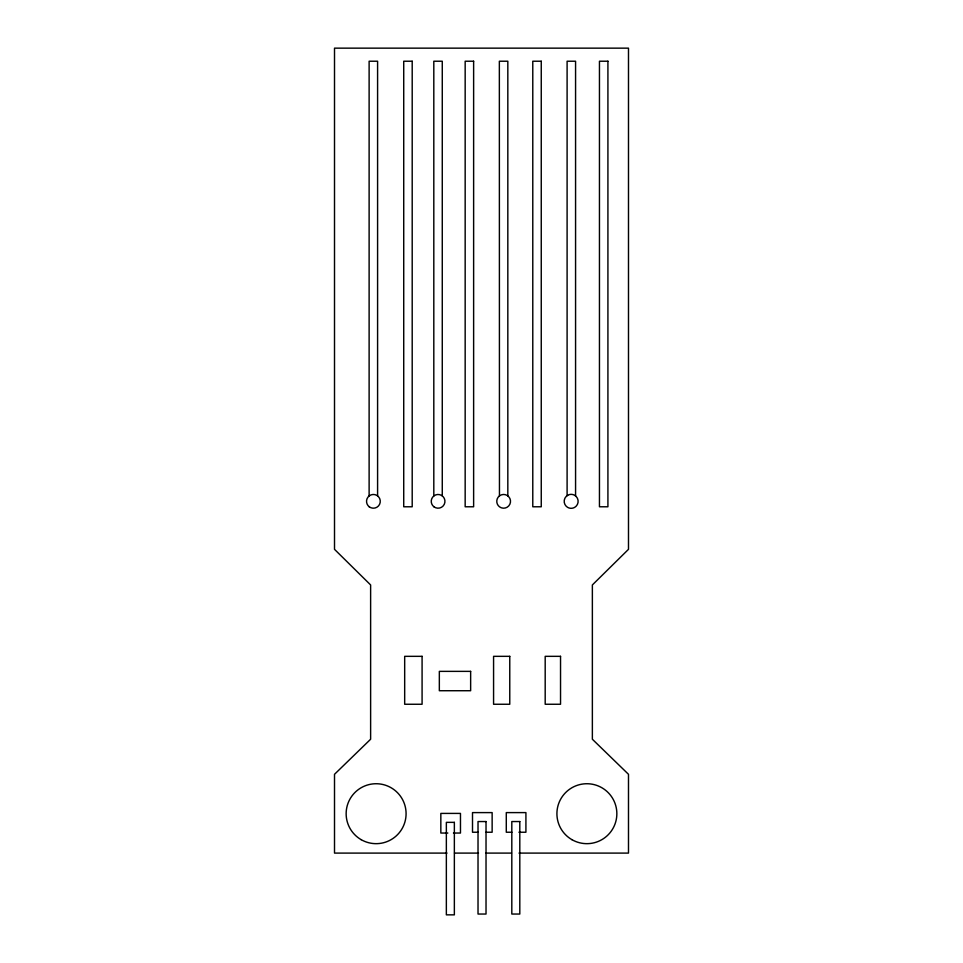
<?xml version="1.0" encoding="UTF-8"?>
<svg xmlns="http://www.w3.org/2000/svg" width="963" height="963" viewBox="0 0 963 963"><rect width="100%" height="100%" fill="white"/><g stroke="black" fill="none" stroke-linecap="round" stroke-linejoin="round"><path stroke-width="1.44" d="M499.46 495.885L498.196 497.149A6.861 6.861 0 0 0 498.196 505.515L499.46 506.779A6.861 6.861 0 0 0 508.705 505.972A6.861 6.861 0 0 0 508.705 496.691A6.861 6.861 0 0 0 499.46 495.885L499.352 61.223L507.826 61.223L507.826 495.885M369.226 506.779L367.962 505.515A6.861 6.861 0 0 1 367.962 497.149L369.226 495.885A6.861 6.861 0 0 1 378.471 496.691A6.861 6.861 0 0 1 378.471 505.972A6.861 6.861 0 0 1 369.226 506.779L369.118 506.67M433.916 506.767L432.652 505.503A6.861 6.861 0 0 1 432.664 497.161L433.928 495.885A6.861 6.861 0 0 1 443.149 496.703A6.861 6.861 0 0 1 443.161 505.96A6.861 6.861 0 0 1 433.928 506.779L433.807 506.658M478.117 832.237L472.508 832.237L472.508 812.603L492.141 812.603L492.141 832.237L486.026 832.237M511.895 832.237L506.285 832.237L506.285 812.603L525.918 812.603L525.918 832.237L518.913 832.237M447.843 833.043L440.837 833.043L440.837 813.41L460.47 813.41L460.47 833.043L453.453 833.043M447.001 853.098L334.51 853.098L334.51 774.3L370.623 739.235L370.623 584.95L334.51 549.331L334.51 48.15L628.49 48.15L628.49 549.331L592.365 584.95L592.365 739.235L628.49 774.3L628.49 853.098L518.997 853.098M454.5 853.098L478.503 853.098M486.002 853.098L511.497 853.098M575.573 495.993L575.573 61.223L567.099 61.223L567.099 495.728M442.27 495.885L442.27 61.223L433.807 61.223L433.807 496.017M377.592 495.885L377.592 61.223L369.118 61.223L369.118 495.993M567.664 495.283L566.22 496.402A6.982 6.982 0 0 0 566.22 506.273L567.664 507.381A6.982 6.982 0 0 0 574.646 507.381L576.091 506.273A6.982 6.982 0 0 0 576.091 496.402L574.646 495.283A6.982 6.982 0 0 0 567.664 495.283M412.2 61.223L403.726 61.223L403.726 506.779L412.2 506.779L412.2 61.223M473.627 61.223L465.165 61.223L465.165 506.779L473.627 506.779L473.627 61.223M541.254 61.223L532.78 61.223L532.78 506.779L541.254 506.779L541.254 61.223M607.918 61.223L599.455 61.223L599.455 506.779L607.918 506.779L607.918 61.223M422.083 656.333L404.677 656.333L404.677 704.254L422.083 704.254L422.083 656.333M509.764 656.333L493.574 656.333L493.574 704.254L509.764 704.254L509.764 656.333M560.538 656.333L545.19 656.333L545.19 704.254L560.538 704.254L560.538 656.333M470.642 671.367L439.333 671.367L439.333 690.724L470.642 690.724L470.642 671.367M486.026 821.547L478.021 821.547L478.021 914.043L486.026 914.043L486.026 821.547M519.803 821.547L511.81 821.547L511.81 914.043L519.803 914.043L519.803 821.547M454.355 822.354L446.351 822.354L446.351 914.85L454.355 914.85L454.355 822.354M361.137 839.652A29.961 29.961 0 0 0 406.085 813.699A29.961 29.961 0 0 0 361.137 787.746A29.961 29.961 0 0 0 361.137 839.652M571.902 839.652A29.961 29.961 0 0 0 616.85 813.699A29.961 29.961 0 0 0 571.902 787.746A29.961 29.961 0 0 0 571.902 839.652"/></g></svg>
